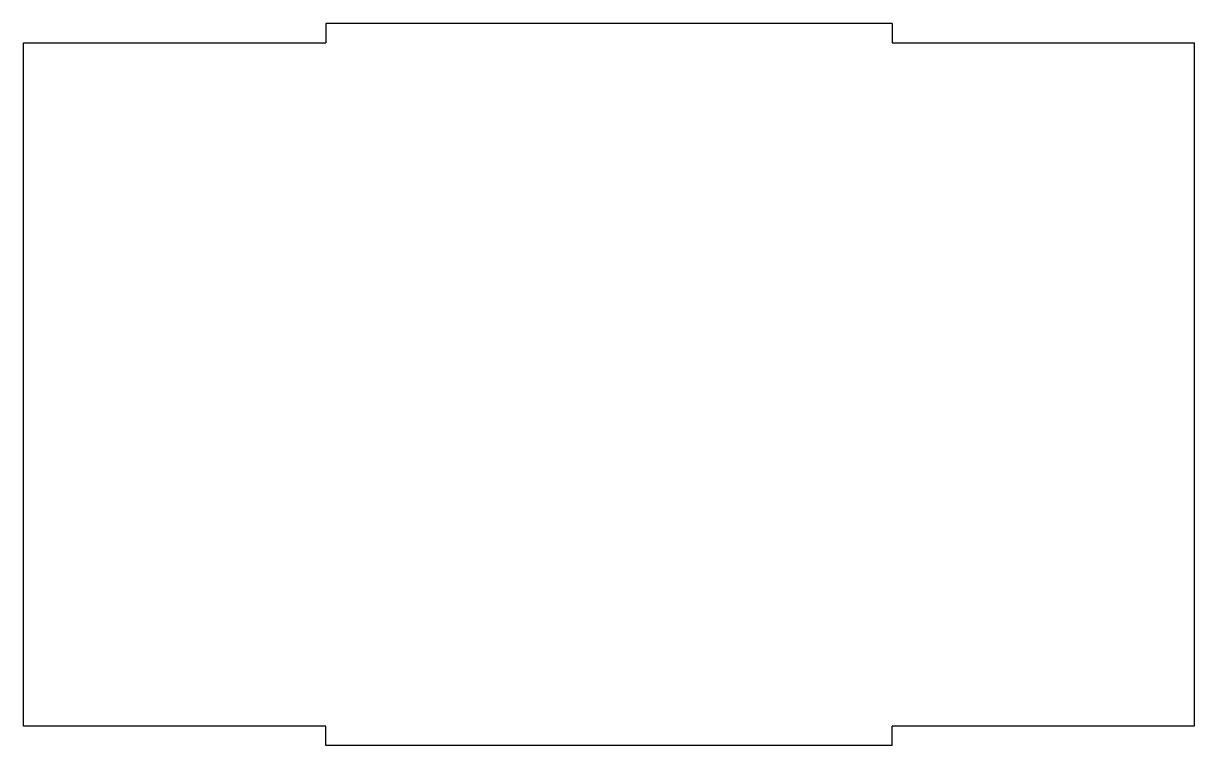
# Model space of a CAD drawing. Header units: inches. Extents: x -7.5 to 7.5, y -4.6 to 4.6.
import ezdxf

# ---------------------------------------------------------------- set-up
doc = ezdxf.new("R2010")
doc.units = ezdxf.units.IN
doc.header["$MEASUREMENT"] = 0

msp = doc.modelspace()

# ---------------------------------------------------------------- linework, layer by layer
at = {"color": 7, "linetype": 'Continuous', "lineweight": 25}
for p, q in [((3.625, 4.625), (-3.625, 4.625)), ((-3.625, 4.625), (-3.625, 4.375)), ((3.625, 4.625), (3.625, 4.375)), ((-7.5, 4.375), (-3.625, 4.375)), ((-7.5, -4.375), (-7.5, 4.375)), ((3.625, 4.375), (7.5, 4.375)), ((7.5, -4.375), (7.5, 4.375)), ((-3.625, -4.375), (-7.5, -4.375)), ((-3.625, -4.625), (-3.625, -4.375)), ((7.5, -4.375), (3.625, -4.375)), ((3.625, -4.625), (3.625, -4.375)), ((3.625, -4.625), (-3.625, -4.625))]:
    msp.add_line(p, q, dxfattribs=at)

doc.saveas('drawing.dxf')
